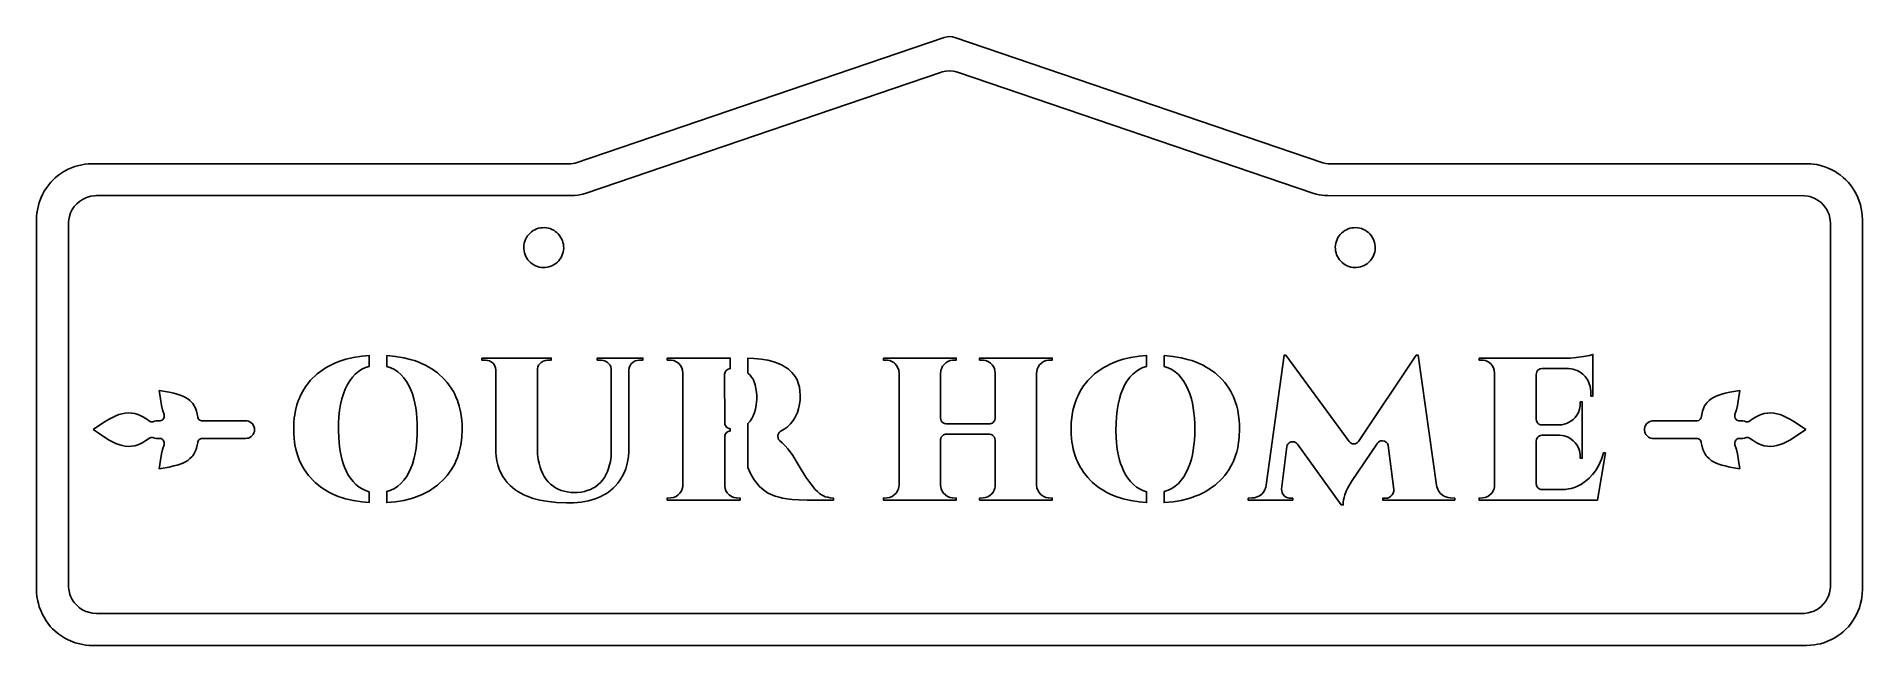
# Model space of a CAD drawing. Header units: millimetres. Extents: x 0 to 229, y 0 to 76.
import ezdxf

# ---------------------------------------------------------------- set-up
doc = ezdxf.new("R2010")
doc.units = ezdxf.units.MM
doc.layers.add('CUT', color=1, linetype='Continuous')
doc.layers.add('SCORE_OPTIONAL', color=5, linetype='Continuous')

msp = doc.modelspace()

# ---------------------------------------------------------------- linework, layer by layer
at = {"layer": 'CUT'}
for points in [[(67.43, 60.36), (67.17, 60.31), (66.91, 60.29), (6.96, 60.29), (6.46, 60.27), (6.04, 60.22), (5.68, 60.16), (5.11, 60.03), (4.8, 59.93), (4.4, 59.79), (3.95, 59.59), (3.43, 59.31), (3.15, 59.13), (2.81, 58.89), (2.35, 58.52), (2.09, 58.27), (1.79, 57.96), (1.4, 57.48), (1.15, 57.13), (0.96, 56.83), (0.75, 56.42), (0.57, 56.04), (0.35, 55.45), (0.23, 55.05), (0.15, 54.69), (0.05, 54.11), (0.01, 53.69), (0, 53.25), (0, 7.05), (0.01, 6.63), (0.06, 6.14), (0.15, 5.56), (0.23, 5.24), (0.35, 4.84), (0.52, 4.37), (0.75, 3.87), (0.98, 3.44), (1.21, 3.08), (1.4, 2.81), (1.77, 2.35), (2.02, 2.09), (2.32, 1.8), (2.81, 1.4), (3.15, 1.16), (3.54, 0.92), (3.86, 0.75), (4.25, 0.57), (4.83, 0.35), (5.24, 0.23), (5.59, 0.15), (6.17, 0.05), (6.59, 0.01), (7.02, 0), (221.58, 0), (222.11, 0.02), (222.59, 0.07), (223.01, 0.15), (223.33, 0.22), (223.77, 0.35), (224.23, 0.52), (224.74, 0.75), (225.14, 0.97), (225.56, 1.23), (225.92, 1.5), (226.18, 1.71), (226.49, 2), (226.83, 2.35), (227.18, 2.78), (227.45, 3.16), (227.7, 3.58), (227.9, 3.95), (228.03, 4.25), (228.21, 4.71), (228.37, 5.24), (228.48, 5.72), (228.53, 6.05), (228.58, 6.47), (228.6, 7.05), (228.6, 53.24), (228.58, 53.79), (228.53, 54.24), (228.45, 54.69), (228.35, 55.14), (228.2, 55.61), (228.03, 56.04), (227.9, 56.33), (227.7, 56.71), (227.45, 57.13), (227.18, 57.51), (226.83, 57.94), (226.51, 58.27), (226.18, 58.58), (225.79, 58.89), (225.53, 59.08), (225.17, 59.31), (224.77, 59.53), (224.32, 59.74), (223.9, 59.9), (223.36, 60.06), (222.88, 60.17), (222.46, 60.23), (222.14, 60.27), (221.56, 60.29), (161.69, 60.29), (161.43, 60.31), (161.05, 60.4), (114.96, 76.09), (114.66, 76.17), (114.33, 76.2), (114.01, 76.18), (113.64, 76.09)], [(65.99, 49.96), (66, 49.71), (65.98, 49.47), (65.94, 49.23), (65.87, 48.99), (65.78, 48.76), (65.67, 48.54), (65.53, 48.34), (65.38, 48.15), (65.21, 47.97), (65.03, 47.81), (64.82, 47.67), (64.61, 47.55), (64.39, 47.45), (64.15, 47.38), (63.91, 47.32), (63.67, 47.3), (63.42, 47.29), (63.18, 47.31), (62.94, 47.35), (62.7, 47.42), (62.47, 47.51), (62.25, 47.62), (62.05, 47.76), (61.86, 47.91), (61.68, 48.08), (61.52, 48.26), (61.38, 48.47), (61.26, 48.68), (61.16, 48.9), (61.09, 49.14), (61.03, 49.38), (61.01, 49.62), (61, 49.87), (61.02, 50.11), (61.06, 50.35), (61.13, 50.59), (61.22, 50.82), (61.33, 51.04), (61.47, 51.24), (61.62, 51.43), (61.79, 51.61), (61.97, 51.77), (62.18, 51.91), (62.39, 52.03), (62.61, 52.13), (62.85, 52.2), (63.09, 52.26), (63.33, 52.28), (63.58, 52.29), (63.82, 52.27), (64.06, 52.23), (64.3, 52.16), (64.53, 52.07), (64.75, 51.96), (64.95, 51.82), (65.14, 51.67), (65.32, 51.5), (65.48, 51.32), (65.62, 51.11), (65.74, 50.9), (65.84, 50.68), (65.91, 50.44), (65.97, 50.2)], [(167.59, 49.96), (167.6, 49.71), (167.58, 49.47), (167.54, 49.23), (167.47, 48.99), (167.38, 48.76), (167.27, 48.54), (167.13, 48.34), (166.98, 48.15), (166.81, 47.97), (166.63, 47.81), (166.42, 47.67), (166.21, 47.55), (165.99, 47.45), (165.75, 47.38), (165.51, 47.32), (165.27, 47.3), (165.02, 47.29), (164.78, 47.31), (164.54, 47.35), (164.3, 47.42), (164.07, 47.51), (163.85, 47.62), (163.65, 47.76), (163.46, 47.91), (163.28, 48.08), (163.12, 48.26), (162.98, 48.47), (162.86, 48.68), (162.76, 48.9), (162.69, 49.14), (162.63, 49.38), (162.61, 49.62), (162.6, 49.87), (162.62, 50.11), (162.66, 50.35), (162.73, 50.59), (162.82, 50.82), (162.93, 51.04), (163.07, 51.24), (163.22, 51.43), (163.39, 51.61), (163.57, 51.77), (163.78, 51.91), (163.99, 52.03), (164.21, 52.13), (164.45, 52.2), (164.69, 52.26), (164.93, 52.28), (165.18, 52.29), (165.42, 52.27), (165.66, 52.23), (165.9, 52.16), (166.13, 52.07), (166.35, 51.96), (166.55, 51.82), (166.74, 51.67), (166.92, 51.5), (167.08, 51.32), (167.22, 51.11), (167.34, 50.9), (167.44, 50.68), (167.51, 50.44), (167.57, 50.2)], [(40.72, 36.21), (41.64, 36.29), (41.64, 34.92), (41.19, 34.78), (40.73, 34.56), (40.31, 34.29), (39.91, 33.96), (39.55, 33.57), (39.22, 33.13), (38.92, 32.64), (38.65, 32.09), (38.43, 31.49), (38.23, 30.85), (38.07, 30.15), (37.95, 29.41), (37.86, 28.62), (37.81, 27.79), (37.8, 26.91), (37.83, 26.04), (37.87, 25.39), (37.93, 24.9), (38.02, 24.3), (38.13, 23.73), (38.26, 23.19), (38.39, 22.79), (38.56, 22.31), (38.76, 21.85), (39.03, 21.33), (39.29, 20.93), (39.63, 20.51), (39.99, 20.14), (40.39, 19.82), (40.75, 19.59), (41.19, 19.39), (41.64, 19.24), (41.64, 17.88), (40.71, 17.96), (39.67, 18.12), (38.7, 18.35), (38.32, 18.47), (37.78, 18.66), (37.08, 18.95), (36.6, 19.2), (36.28, 19.38), (35.83, 19.65), (35.54, 19.86), (35.14, 20.18), (34.87, 20.41), (34.62, 20.64), (34.28, 21.01), (34.05, 21.28), (33.75, 21.67), (33.55, 21.97), (33.29, 22.4), (32.97, 23.03), (32.84, 23.36), (32.66, 23.85), (32.46, 24.56), (32.35, 25.11), (32.3, 25.48), (32.25, 25.88), (32.21, 26.47), (32.2, 27.49), (32.22, 27.9), (32.27, 28.48), (32.32, 28.86), (32.42, 29.41), (32.61, 30.13), (32.77, 30.62), (32.91, 30.96), (33.05, 31.28), (33.28, 31.74), (33.46, 32.05), (33.74, 32.47), (33.95, 32.76), (34.27, 33.15), (34.51, 33.4), (34.87, 33.76), (35.14, 33.99), (35.54, 34.3), (35.83, 34.51), (36.28, 34.79), (36.6, 34.97), (37.09, 35.22), (37.44, 35.37), (37.96, 35.58), (38.71, 35.81), (39.68, 36.05)], [(43.85, 36.29), (44.95, 36.18), (45.97, 36), (46.94, 35.76), (47.32, 35.64), (47.85, 35.44), (48.21, 35.29), (48.7, 35.06), (49.03, 34.88), (49.49, 34.61), (49.79, 34.41), (50.2, 34.1), (50.47, 33.87), (50.84, 33.53), (51.09, 33.28), (51.42, 32.9), (51.63, 32.62), (51.92, 32.2), (52.19, 31.76), (52.35, 31.45), (52.5, 31.13), (52.7, 30.65), (52.92, 29.96), (53.05, 29.43), (53.12, 29.05), (53.2, 28.49), (53.24, 28.1), (53.27, 27.69), (53.28, 27.08), (53.24, 26.08), (53.2, 25.68), (53.12, 25.12), (53.05, 24.75), (52.92, 24.22), (52.7, 23.53), (52.5, 23.05), (52.35, 22.73), (52.19, 22.42), (51.92, 21.98), (51.63, 21.55), (51.42, 21.28), (51.09, 20.9), (50.84, 20.64), (50.47, 20.3), (50.2, 20.07), (49.79, 19.76), (49.49, 19.56), (49.18, 19.37), (48.71, 19.11), (48.2, 18.87), (47.85, 18.72), (47.31, 18.53), (46.94, 18.41), (45.97, 18.16), (44.95, 17.99), (43.84, 17.88), (43.84, 19.25), (44.36, 19.42), (44.81, 19.64), (45.24, 19.93), (45.62, 20.27), (45.99, 20.67), (46.31, 21.12), (46.6, 21.63), (46.86, 22.18), (47.05, 22.68), (47.24, 23.31), (47.37, 23.87), (47.48, 24.45), (47.57, 25.06), (47.63, 25.71), (47.66, 26.38), (47.67, 27.08), (47.66, 27.78), (47.63, 28.46), (47.57, 29.1), (47.48, 29.72), (47.37, 30.3), (47.24, 30.86), (47.05, 31.49), (46.86, 31.98), (46.6, 32.54), (46.31, 33.04), (45.99, 33.49), (45.62, 33.9), (45.24, 34.24), (44.81, 34.52), (44.36, 34.75), (43.84, 34.92)], [(55.74, 35.97), (64.45, 35.97), (64.45, 35.71), (63.96, 35.71), (63.71, 35.68), (63.43, 35.58), (63.18, 35.43), (63, 35.26), (62.86, 35.07), (62.76, 34.87), (62.71, 34.63), (62.7, 34.44), (62.7, 24.68), (62.73, 23.94), (62.82, 23.26), (62.91, 22.82), (63.04, 22.32), (63.18, 21.93), (63.38, 21.49), (63.57, 21.15), (63.82, 20.78), (64.06, 20.49), (64.35, 20.19), (64.64, 19.96), (64.99, 19.72), (65.31, 19.55), (65.7, 19.39), (66.06, 19.29), (66.44, 19.21), (66.9, 19.15), (67.32, 19.14), (67.74, 19.15), (68.21, 19.2), (68.59, 19.28), (68.95, 19.38), (69.35, 19.53), (69.66, 19.68), (69.97, 19.87), (70.31, 20.13), (70.6, 20.41), (70.84, 20.68), (71.09, 21.03), (71.28, 21.36), (71.48, 21.76), (71.62, 22.14), (71.75, 22.6), (71.84, 23.03), (71.93, 23.66), (71.96, 24.35), (71.96, 34.44), (71.95, 34.62), (71.9, 34.86), (71.81, 35.06), (71.67, 35.26), (71.49, 35.43), (71.23, 35.58), (70.95, 35.68), (70.7, 35.71), (70.21, 35.71), (70.21, 35.97), (75.92, 35.97), (75.92, 35.71), (75.44, 35.71), (75.2, 35.68), (74.94, 35.6), (74.69, 35.46), (74.5, 35.3), (74.37, 35.13), (74.26, 34.94), (74.2, 34.73), (74.17, 34.44), (74.17, 24.57), (74.15, 24.13), (74.11, 23.69), (74.03, 23.14), (73.92, 22.61), (73.76, 22.1), (73.57, 21.61), (73.34, 21.15), (73.08, 20.72), (72.79, 20.31), (72.46, 19.94), (72.19, 19.67), (71.91, 19.43), (71.6, 19.2), (71.28, 18.99), (70.93, 18.79), (70.57, 18.61), (69.93, 18.35), (69.52, 18.22), (69.1, 18.11), (68.66, 18.02), (68.2, 17.95), (67.73, 17.9), (67.24, 17.86), (66.33, 17.85), (65.08, 17.9), (64.1, 18), (63.55, 18.08), (63.02, 18.19), (62.19, 18.4), (61.44, 18.67), (61.02, 18.85), (60.62, 19.06), (60.25, 19.27), (59.9, 19.51), (59.58, 19.76), (59.28, 20.03), (58.93, 20.4), (58.67, 20.71), (58.39, 21.14), (58.14, 21.6), (57.94, 22.08), (57.77, 22.59), (57.64, 23.11), (57.56, 23.67), (57.52, 24.1), (57.5, 24.55), (57.5, 34.44), (57.46, 34.74), (57.39, 34.96), (57.29, 35.14), (57.15, 35.31), (56.97, 35.46), (56.73, 35.6), (56.47, 35.68), (56.22, 35.71), (55.74, 35.71)], [(78.97, 35.97), (86.86, 35.97), (86.86, 34.65), (86.73, 34.63), (86.59, 34.58), (86.47, 34.51), (86.36, 34.41), (86.27, 34.3), (86.22, 34.2), (86.17, 34.06), (86.15, 33.93), (86.16, 27.8), (86.19, 27.65), (86.24, 27.52), (86.3, 27.43), (86.4, 27.33), (86.48, 27.26), (86.61, 27.19), (86.86, 27.12), (86.86, 26.84), (86.73, 26.82), (86.6, 26.78), (86.47, 26.71), (86.39, 26.64), (86.29, 26.53), (86.22, 26.41), (86.18, 26.27), (86.16, 26.16), (86.16, 19.93), (86.21, 19.63), (86.31, 19.35), (86.48, 19.1), (86.7, 18.87), (86.99, 18.66), (87.3, 18.52), (87.62, 18.46), (88.08, 18.45), (88.08, 18.2), (78.97, 18.2), (78.97, 18.45), (79.43, 18.46), (79.74, 18.51), (80.06, 18.64), (80.34, 18.84), (80.56, 19.07), (80.73, 19.33), (80.85, 19.6), (80.91, 19.9), (80.93, 20.08), (80.93, 34.09), (80.89, 34.43), (80.79, 34.73), (80.62, 35.02), (80.4, 35.27), (80.25, 35.4), (80.1, 35.5), (79.95, 35.58), (79.78, 35.64), (79.45, 35.71), (78.97, 35.71)], [(89.07, 34.06), (89.07, 35.96), (89.8, 35.93), (90.72, 35.84), (91.57, 35.7), (92.29, 35.51), (92.98, 35.25), (93.34, 35.08), (93.62, 34.92), (93.88, 34.75), (94.13, 34.57), (94.36, 34.36), (94.58, 34.14), (94.78, 33.9), (94.97, 33.65), (95.21, 33.23), (95.37, 32.84), (95.51, 32.33), (95.58, 31.87), (95.62, 31.27), (95.6, 30.75), (95.53, 30.19), (95.4, 29.62), (95.26, 29.17), (95.12, 28.82), (94.95, 28.48), (94.74, 28.15), (94.39, 27.72), (93.98, 27.32), (93.62, 27.07), (93.12, 26.78), (92.98, 26.65), (92.88, 26.49), (92.82, 26.3), (92.81, 26.14), (92.84, 25.95), (92.91, 25.78), (93, 25.66), (93.36, 25.35), (93.74, 24.99), (94.08, 24.61), (94.37, 24.24), (94.68, 23.77), (95.48, 22.43), (96.33, 21.07), (96.94, 20.22), (97.5, 19.53), (97.77, 19.25), (98.01, 19.03), (98.26, 18.85), (98.51, 18.71), (98.74, 18.62), (99.05, 18.54), (99.38, 18.48), (99.76, 18.45), (99.76, 18.2), (96.47, 18.2), (95.42, 18.23), (94.62, 18.28), (93.95, 18.35), (93.4, 18.44), (92.96, 18.54), (92.46, 18.69), (91.98, 18.89), (91.52, 19.12), (91.16, 19.35), (90.81, 19.63), (90.48, 19.95), (90.16, 20.32), (89.86, 20.73), (89.59, 21.16), (89.39, 21.52), (89.23, 21.88), (89.07, 22.29), (89.07, 27.76), (89.34, 28.07), (89.55, 28.39), (89.73, 28.74), (89.88, 29.14), (90, 29.59), (90.09, 30.1), (90.17, 30.78), (90.17, 31.22), (90.13, 31.69), (90.07, 32.17), (89.97, 32.6), (89.85, 32.99), (89.7, 33.31), (89.52, 33.59), (89.34, 33.81)], [(106.03, 35.97), (115.14, 35.97), (115.14, 35.71), (114.68, 35.71), (114.4, 35.66), (114.1, 35.55), (113.83, 35.38), (113.62, 35.18), (113.44, 34.95), (113.32, 34.72), (113.23, 34.46), (113.2, 34.27), (113.18, 34.09), (113.18, 28.48), (113.2, 28.29), (113.27, 28.12), (113.38, 27.96), (113.5, 27.86), (113.67, 27.76), (113.86, 27.72), (119.25, 27.72), (119.39, 27.73), (119.53, 27.77), (119.65, 27.83), (119.77, 27.92), (119.87, 28.03), (119.92, 28.12), (119.98, 28.25), (120.01, 28.39), (120.01, 34.11), (119.99, 34.35), (119.93, 34.63), (119.81, 34.89), (119.64, 35.13), (119.42, 35.34), (119.14, 35.53), (118.82, 35.66), (118.52, 35.71), (118.06, 35.71), (118.06, 35.97), (127.17, 35.97), (127.17, 35.71), (126.7, 35.71), (126.4, 35.65), (126.08, 35.53), (125.8, 35.33), (125.58, 35.1), (125.41, 34.84), (125.29, 34.57), (125.23, 34.27), (125.21, 34.09), (125.21, 20.08), (125.25, 19.74), (125.35, 19.43), (125.52, 19.14), (125.74, 18.89), (125.89, 18.77), (126.04, 18.67), (126.19, 18.59), (126.36, 18.52), (126.68, 18.46), (127.17, 18.45), (127.17, 18.2), (118.06, 18.2), (118.06, 18.45), (118.51, 18.46), (118.8, 18.5), (119.1, 18.61), (119.38, 18.79), (119.59, 18.98), (119.76, 19.19), (119.88, 19.43), (119.97, 19.68), (120, 19.86), (120.01, 20.05), (120.01, 25.69), (119.99, 25.87), (119.92, 26.05), (119.81, 26.21), (119.69, 26.31), (119.52, 26.4), (119.33, 26.44), (113.94, 26.45), (113.81, 26.44), (113.66, 26.4), (113.54, 26.34), (113.42, 26.25), (113.35, 26.17), (113.27, 26.05), (113.21, 25.91), (113.19, 25.78), (113.18, 20.08), (113.2, 19.86), (113.27, 19.58), (113.39, 19.31), (113.56, 19.06), (113.78, 18.83), (114.06, 18.63), (114.37, 18.51), (114.67, 18.46), (115.14, 18.45), (115.14, 18.2), (106.03, 18.2), (106.03, 18.45), (106.49, 18.46), (106.8, 18.51), (107.11, 18.64), (107.39, 18.84), (107.61, 19.07), (107.79, 19.33), (107.9, 19.6), (107.97, 19.9), (107.98, 20.08), (107.98, 34.09), (107.94, 34.43), (107.84, 34.73), (107.67, 35.02), (107.46, 35.27), (107.31, 35.4), (107.16, 35.5), (107, 35.58), (106.84, 35.64), (106.51, 35.71), (106.03, 35.71)], [(138.05, 36.21), (138.97, 36.29), (138.97, 34.92), (138.52, 34.78), (138.07, 34.56), (137.65, 34.29), (137.25, 33.96), (136.89, 33.57), (136.56, 33.13), (136.26, 32.64), (135.99, 32.09), (135.76, 31.49), (135.57, 30.85), (135.41, 30.15), (135.28, 29.41), (135.2, 28.62), (135.15, 27.79), (135.14, 26.91), (135.16, 26.04), (135.21, 25.39), (135.26, 24.9), (135.35, 24.3), (135.46, 23.73), (135.6, 23.19), (135.72, 22.79), (135.9, 22.31), (136.09, 21.85), (136.37, 21.33), (136.63, 20.93), (136.96, 20.51), (137.33, 20.14), (137.72, 19.82), (138.09, 19.59), (138.52, 19.39), (138.97, 19.24), (138.97, 17.88), (138.05, 17.96), (137.01, 18.12), (136.04, 18.35), (135.66, 18.47), (135.12, 18.66), (134.42, 18.95), (133.93, 19.2), (133.61, 19.38), (133.17, 19.65), (132.88, 19.86), (132.47, 20.18), (132.21, 20.41), (131.96, 20.64), (131.61, 21.01), (131.39, 21.28), (131.09, 21.67), (130.89, 21.97), (130.63, 22.4), (130.31, 23.03), (130.17, 23.36), (130, 23.85), (129.8, 24.56), (129.69, 25.11), (129.63, 25.48), (129.59, 25.88), (129.54, 26.47), (129.53, 27.49), (129.55, 27.9), (129.61, 28.48), (129.66, 28.86), (129.76, 29.41), (129.94, 30.13), (130.11, 30.62), (130.24, 30.96), (130.39, 31.28), (130.62, 31.74), (130.8, 32.05), (131.08, 32.47), (131.29, 32.76), (131.61, 33.15), (131.85, 33.4), (132.21, 33.76), (132.47, 33.99), (132.88, 34.3), (133.17, 34.51), (133.62, 34.79), (133.94, 34.97), (134.43, 35.22), (134.77, 35.37), (135.3, 35.58), (136.04, 35.81), (137.01, 36.05)], [(141.18, 36.29), (142.28, 36.18), (143.31, 36), (144.28, 35.76), (144.65, 35.64), (145.19, 35.44), (145.54, 35.29), (146.04, 35.06), (146.37, 34.88), (146.82, 34.61), (147.12, 34.41), (147.54, 34.1), (147.81, 33.87), (148.18, 33.53), (148.42, 33.28), (148.75, 32.9), (148.97, 32.62), (149.26, 32.2), (149.52, 31.76), (149.69, 31.45), (149.84, 31.13), (150.03, 30.65), (150.26, 29.96), (150.39, 29.43), (150.46, 29.05), (150.54, 28.49), (150.58, 28.1), (150.6, 27.69), (150.62, 27.08), (150.58, 26.08), (150.54, 25.68), (150.46, 25.12), (150.38, 24.75), (150.26, 24.22), (150.03, 23.53), (149.84, 23.05), (149.69, 22.73), (149.52, 22.42), (149.26, 21.98), (148.97, 21.55), (148.75, 21.28), (148.42, 20.9), (148.18, 20.64), (147.81, 20.3), (147.54, 20.07), (147.12, 19.76), (146.82, 19.56), (146.52, 19.37), (146.04, 19.11), (145.54, 18.87), (145.18, 18.72), (144.65, 18.53), (144.28, 18.41), (143.31, 18.16), (142.29, 17.99), (141.17, 17.88), (141.17, 19.25), (141.69, 19.42), (142.14, 19.64), (142.57, 19.93), (142.96, 20.27), (143.32, 20.67), (143.65, 21.12), (143.94, 21.63), (144.2, 22.18), (144.39, 22.68), (144.58, 23.31), (144.71, 23.87), (144.82, 24.45), (144.9, 25.06), (144.96, 25.71), (145, 26.38), (145.01, 27.08), (145, 27.78), (144.96, 28.46), (144.9, 29.1), (144.82, 29.72), (144.71, 30.3), (144.58, 30.86), (144.39, 31.49), (144.2, 31.98), (143.94, 32.54), (143.65, 33.04), (143.32, 33.49), (142.96, 33.9), (142.57, 34.24), (142.14, 34.52), (141.69, 34.75), (141.17, 34.92)], [(151.69, 18.45), (152.19, 18.46), (152.48, 18.49), (152.81, 18.59), (153.11, 18.73), (153.39, 18.94), (153.61, 19.18), (153.78, 19.47), (153.9, 19.8), (153.94, 20.06), (156.18, 36.32), (156.4, 36.32), (156.42, 36.31), (164.32, 25.51), (164.45, 25.38), (164.59, 25.3), (164.73, 25.25), (164.92, 25.23), (165.07, 25.25), (165.25, 25.31), (165.38, 25.4), (165.51, 25.54), (172.74, 36.31), (172.76, 36.32), (172.98, 36.32), (175.29, 20.07), (175.33, 19.85), (175.43, 19.54), (175.58, 19.26), (175.77, 19.02), (176, 18.82), (176.32, 18.63), (176.67, 18.51), (177, 18.46), (177.55, 18.45), (177.55, 18.2), (168.54, 18.2), (168.54, 18.43), (168.98, 18.43), (169.14, 18.45), (169.35, 18.53), (169.55, 18.68), (169.72, 18.87), (169.84, 19.07), (169.91, 19.29), (169.93, 19.52), (169.21, 25.04), (169.12, 25.27), (168.95, 25.45), (168.74, 25.57), (168.5, 25.62), (168.32, 25.6), (168.17, 25.55), (168, 25.45), (167.88, 25.31), (164.64, 20.51), (164.18, 19.72), (163.98, 19.31), (163.79, 18.85), (163.69, 18.52), (163.63, 18.22), (163.59, 17.92), (163.59, 17.59), (163.35, 17.6), (157.86, 25.21), (157.76, 25.31), (157.61, 25.41), (157.46, 25.47), (157.32, 25.49), (157.08, 25.47), (156.94, 25.42), (156.83, 25.35), (156.74, 25.28), (156.65, 25.17), (156.58, 25.05), (156.54, 24.91), (155.87, 19.57), (155.89, 19.33), (155.95, 19.11), (156.07, 18.89), (156.24, 18.69), (156.43, 18.54), (156.64, 18.46), (156.83, 18.43), (157.27, 18.43), (157.27, 18.2), (151.69, 18.2)], [(180.6, 35.97), (192.05, 35.97), (192.77, 36.02), (193.67, 36.14), (194.41, 36.29), (194.86, 36.42), (194.86, 31.2), (194.61, 31.2), (194.59, 31.82), (194.55, 32.11), (194.5, 32.39), (194.35, 32.86), (194.25, 33.1), (194.12, 33.33), (193.87, 33.67), (193.59, 33.96), (193.27, 34.19), (192.88, 34.39), (192.6, 34.5), (192.36, 34.57), (192.1, 34.62), (191.78, 34.67), (188.47, 34.67), (188.24, 34.62), (188.07, 34.53), (187.92, 34.39), (187.82, 34.23), (187.77, 34.09), (187.75, 33.91), (187.76, 28.31), (187.79, 28.13), (187.85, 27.98), (187.96, 27.82), (188.1, 27.71), (188.28, 27.62), (188.47, 27.59), (190.62, 27.59), (190.94, 27.62), (191.25, 27.69), (191.53, 27.78), (191.81, 27.9), (192.09, 28.07), (192.38, 28.29), (192.62, 28.53), (192.84, 28.82), (193.03, 29.17), (193.17, 29.58), (193.25, 29.98), (193.26, 30.48), (193.51, 30.48), (193.52, 23.45), (193.51, 23.43), (193.26, 23.43), (193.24, 23.9), (193.16, 24.35), (193.03, 24.73), (192.83, 25.1), (192.63, 25.36), (192.38, 25.62), (192.12, 25.83), (191.82, 26.01), (191.54, 26.13), (191.26, 26.22), (191, 26.28), (190.68, 26.31), (188.47, 26.32), (188.29, 26.29), (188.15, 26.23), (187.99, 26.12), (187.87, 25.97), (187.79, 25.79), (187.76, 25.6), (187.75, 20.23), (187.77, 20.12), (187.8, 19.98), (187.87, 19.84), (187.96, 19.73), (188.07, 19.63), (188.2, 19.56), (188.34, 19.51), (188.47, 19.5), (190.95, 19.5), (191.39, 19.52), (191.8, 19.58), (192.14, 19.65), (192.54, 19.77), (192.91, 19.93), (193.44, 20.2), (193.93, 20.54), (194.39, 20.94), (194.81, 21.4), (195.05, 21.69), (195.25, 21.99), (195.59, 22.58), (195.76, 22.93), (195.91, 23.3), (196.04, 23.68), (196.16, 24.09), (196.41, 24.09), (195.44, 18.2), (180.6, 18.2), (180.6, 18.45), (181.06, 18.46), (181.37, 18.51), (181.68, 18.64), (181.96, 18.84), (182.19, 19.07), (182.36, 19.33), (182.47, 19.6), (182.54, 19.9), (182.55, 20.08), (182.55, 34.09), (182.51, 34.43), (182.41, 34.73), (182.25, 35.02), (182.03, 35.27), (181.88, 35.4), (181.73, 35.5), (181.57, 35.58), (181.41, 35.64), (181.08, 35.71), (180.6, 35.71)], [(7.11, 27.01), (8.5, 27.97), (9.1, 28.33), (9.5, 28.54), (9.91, 28.73), (10.31, 28.89), (10.71, 29), (11.09, 29.07), (11.51, 29.11), (11.91, 29.09), (12.31, 29.02), (12.69, 28.91), (12.91, 28.82), (13.31, 28.63), (13.7, 28.39), (14.14, 28.06), (14.32, 27.99), (14.44, 27.97), (14.56, 27.98), (14.79, 28.06), (14.98, 28.1), (15.49, 28.11), (15.6, 28.14), (15.71, 28.19), (15.83, 28.28), (15.94, 28.44), (15.99, 28.58), (16, 28.78), (15.98, 28.89), (15.78, 29.47), (15.65, 30.04), (15.51, 30.85), (15.37, 31.9), (16.62, 31.68), (17.21, 31.56), (17.6, 31.45), (17.97, 31.33), (18.32, 31.2), (18.64, 31.04), (18.94, 30.85), (19.21, 30.64), (19.44, 30.41), (19.56, 30.26), (19.75, 29.99), (19.91, 29.68), (20.03, 29.32), (20.13, 28.94), (20.18, 28.6), (20.21, 28.49), (20.26, 28.38), (20.34, 28.29), (20.43, 28.21), (20.53, 28.15), (20.65, 28.12), (20.77, 28.11), (26.18, 28.11), (26.39, 28.09), (26.52, 28.06), (26.72, 27.97), (26.89, 27.86), (27.03, 27.72), (27.11, 27.61), (27.21, 27.42), (27.27, 27.21), (27.29, 26.99), (27.27, 26.78), (27.21, 26.59), (27.11, 26.4), (27.03, 26.3), (26.89, 26.16), (26.72, 26.04), (26.52, 25.96), (26.39, 25.93), (26.18, 25.91), (20.77, 25.91), (20.65, 25.89), (20.53, 25.86), (20.43, 25.8), (20.34, 25.73), (20.26, 25.63), (20.21, 25.53), (20.18, 25.41), (20.13, 25.07), (20.03, 24.69), (19.91, 24.34), (19.75, 24.02), (19.56, 23.75), (19.44, 23.6), (19.21, 23.38), (18.94, 23.16), (18.64, 22.98), (18.32, 22.82), (17.97, 22.68), (17.6, 22.56), (17.21, 22.46), (16.62, 22.33), (15.37, 22.12), (15.51, 23.17), (15.65, 23.97), (15.78, 24.54), (15.98, 25.12), (16, 25.23), (15.99, 25.43), (15.94, 25.58), (15.83, 25.73), (15.71, 25.83), (15.6, 25.88), (15.49, 25.9), (14.98, 25.91), (14.79, 25.95), (14.56, 26.03), (14.44, 26.04), (14.32, 26.03), (14.14, 25.96), (13.7, 25.63), (13.31, 25.39), (12.91, 25.19), (12.69, 25.11), (12.31, 24.99), (11.91, 24.93), (11.51, 24.91), (11.09, 24.94), (10.71, 25.01), (10.31, 25.13), (9.91, 25.28), (9.5, 25.47), (9.1, 25.69), (8.5, 26.05), (7.7, 26.59)], [(208.39, 28.49), (208.51, 29.12), (208.57, 29.32), (208.69, 29.66), (208.84, 29.98), (208.95, 30.14), (209.16, 30.41), (209.4, 30.65), (209.67, 30.86), (209.96, 31.04), (210.28, 31.2), (210.63, 31.33), (211, 31.45), (211.39, 31.56), (211.98, 31.68), (213.23, 31.9), (213.09, 30.85), (212.95, 30.04), (212.82, 29.47), (212.62, 28.89), (212.6, 28.78), (212.6, 28.62), (212.66, 28.44), (212.77, 28.28), (212.89, 28.19), (213, 28.14), (213.11, 28.11), (213.62, 28.1), (213.81, 28.06), (214.04, 27.98), (214.16, 27.97), (214.28, 27.99), (214.46, 28.06), (214.9, 28.39), (215.29, 28.63), (215.69, 28.82), (215.91, 28.91), (216.29, 29.02), (216.69, 29.09), (217.09, 29.11), (217.51, 29.07), (217.89, 29), (218.29, 28.89), (218.69, 28.73), (219.1, 28.54), (219.5, 28.33), (220.1, 27.97), (221.5, 27.01), (220.1, 26.05), (219.5, 25.69), (219.1, 25.47), (218.69, 25.28), (218.29, 25.13), (217.89, 25.01), (217.51, 24.94), (217.09, 24.91), (216.69, 24.93), (216.29, 24.99), (215.91, 25.11), (215.69, 25.19), (215.29, 25.39), (214.9, 25.63), (214.46, 25.96), (214.28, 26.03), (214.16, 26.04), (214.04, 26.03), (213.81, 25.95), (213.62, 25.91), (213.11, 25.9), (213, 25.88), (212.89, 25.83), (212.77, 25.73), (212.66, 25.58), (212.6, 25.39), (212.6, 25.23), (212.62, 25.12), (212.82, 24.54), (212.95, 23.97), (213.09, 23.16), (213.23, 22.12), (211.98, 22.33), (211.39, 22.46), (211, 22.56), (210.63, 22.68), (210.28, 22.82), (209.96, 22.98), (209.66, 23.16), (209.39, 23.38), (209.16, 23.6), (209.04, 23.75), (208.85, 24.02), (208.69, 24.34), (208.57, 24.69), (208.47, 25.07), (208.42, 25.41), (208.39, 25.53), (208.34, 25.63), (208.26, 25.73), (208.17, 25.8), (208.07, 25.86), (207.95, 25.89), (207.83, 25.91), (202.29, 25.91), (202.1, 25.95), (201.97, 26), (201.81, 26.08), (201.71, 26.16), (201.57, 26.3), (201.49, 26.4), (201.4, 26.58), (201.35, 26.7), (201.31, 26.9), (201.31, 27.11), (201.36, 27.34), (201.45, 27.54), (201.57, 27.72), (201.71, 27.86), (201.89, 27.98), (202.09, 28.06), (202.29, 28.1), (202.42, 28.11), (207.91, 28.11), (208.1, 28.17), (208.2, 28.23), (208.29, 28.32)]]:
    msp.add_lwpolyline(points, close=True, dxfattribs=at)
at = {"layer": 'SCORE_OPTIONAL'}
msp.add_lwpolyline([(4.01, 53.02), (4.01, 7.27), (4.07, 6.82), (4.19, 6.38), (4.27, 6.16), (4.47, 5.75), (4.59, 5.56), (4.72, 5.37), (5.03, 5.03), (5.37, 4.72), (5.56, 4.59), (5.75, 4.47), (6.16, 4.27), (6.37, 4.19), (6.82, 4.07), (7.04, 4.03), (7.5, 4), (221.1, 4), (221.33, 4.01), (221.78, 4.07), (222.22, 4.19), (222.44, 4.27), (222.85, 4.47), (223.04, 4.59), (223.41, 4.87), (223.73, 5.19), (224.01, 5.56), (224.24, 5.95), (224.33, 6.16), (224.48, 6.59), (224.57, 7.04), (224.59, 7.27), (224.6, 52.79), (224.57, 53.25), (224.53, 53.47), (224.41, 53.91), (224.24, 54.34), (224.13, 54.54), (224.01, 54.73), (223.73, 55.1), (223.41, 55.42), (223.04, 55.7), (222.65, 55.93), (222.44, 56.02), (222.01, 56.17), (221.78, 56.22), (221.33, 56.28), (161.65, 56.29), (161.24, 56.31), (160.57, 56.39), (160.19, 56.48), (159.79, 56.6), (115.43, 71.7), (114.99, 71.82), (114.76, 71.86), (114.3, 71.89), (113.84, 71.86), (113.39, 71.77), (113.17, 71.7), (68.81, 56.6), (68.41, 56.48), (67.75, 56.35), (67.36, 56.31), (66.95, 56.29), (7.5, 56.29), (7.27, 56.28), (6.82, 56.22), (6.38, 56.1), (6.16, 56.02), (5.75, 55.82), (5.37, 55.57), (5.03, 55.26), (4.87, 55.1), (4.72, 54.92), (4.47, 54.54), (4.27, 54.13), (4.12, 53.7), (4.03, 53.25)], close=True, dxfattribs=at)

doc.saveas('drawing.dxf')
